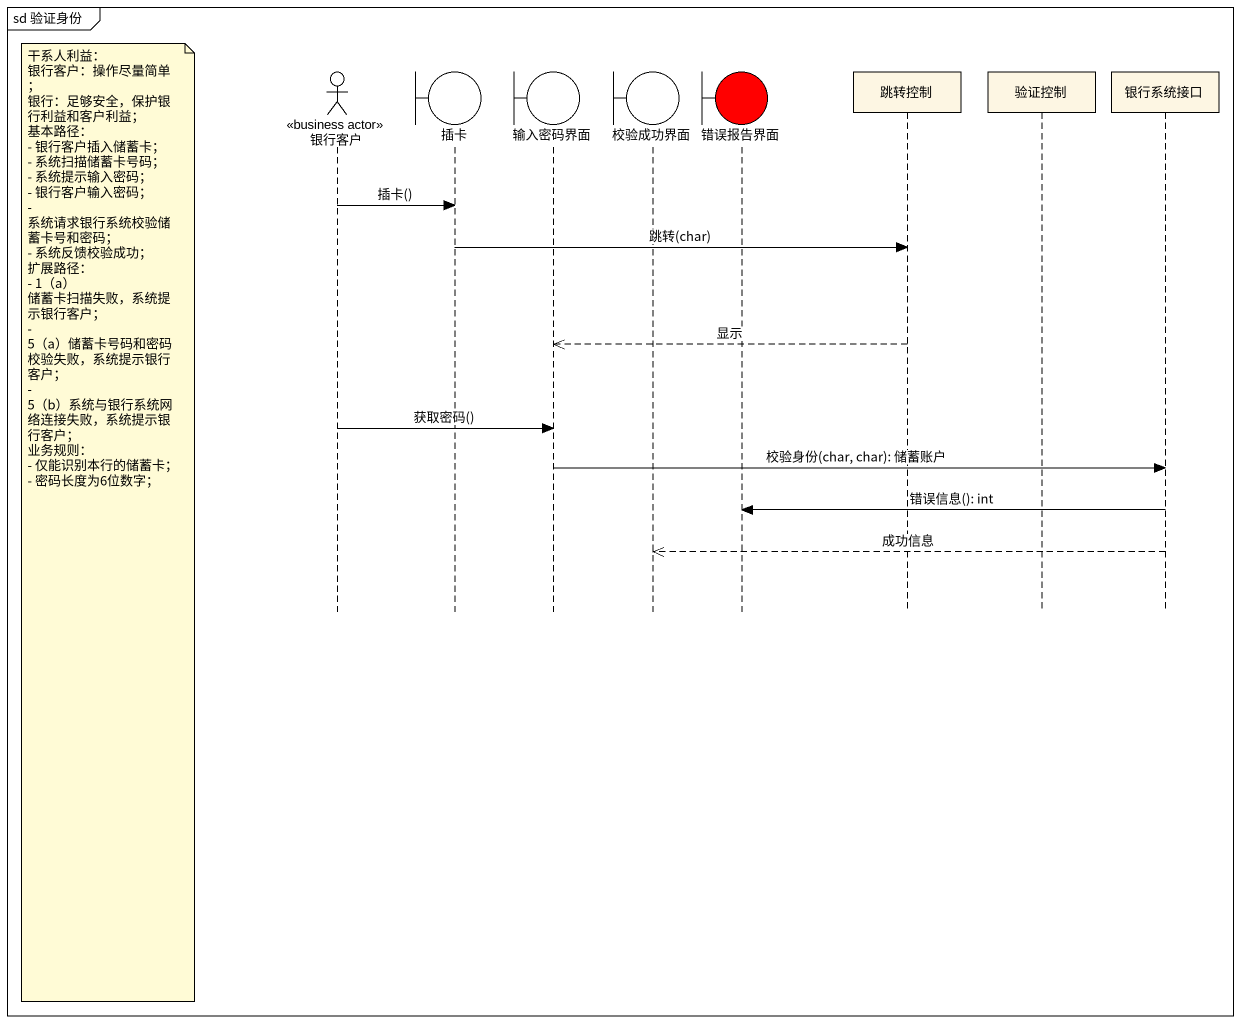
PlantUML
@startuml
mainframe sd 验证身份
hide footbox
actor 银行客户 <<business actor>>
boundary 插卡
boundary 输入密码界面
boundary 校验成功界面
boundary 错误报告界面 #FF0000
participant 跳转控制
participant 验证控制
participant 银行系统接口

银行客户 -> 插卡 : 插卡()
插卡 -> 跳转控制 : 跳转(char)
跳转控制 -->> 输入密码界面 : 显示
银行客户 -> 输入密码界面 : 获取密码()
输入密码界面 -> 银行系统接口 : 校验身份(char, char): 储蓄账户
银行系统接口 -> 错误报告界面 : 错误信息(): int
note left of 银行客户
  干系人利益：
  银行客户：操作尽量简单；
  银行：足够安全，保护银行利益和客户利益；
  基本路径：
  - 银行客户插入储蓄卡；
  - 系统扫描储蓄卡号码；
  - 系统提示输入密码；
  - 银行客户输入密码；
  - 系统请求银行系统校验储蓄卡号和密码；
  - 系统反馈校验成功；
  扩展路径：
  - 1（a） 储蓄卡扫描失败，系统提示银行客户；
  - 5（a）储蓄卡号码和密码校验失败，系统提示银行客户；
  - 5（b）系统与银行系统网络连接失败，系统提示银行客户；
  业务规则：
  - 仅能识别本行的储蓄卡；
  - 密码长度为6位数字；
end note
银行系统接口 -->> 校验成功界面 : 成功信息
@enduml
